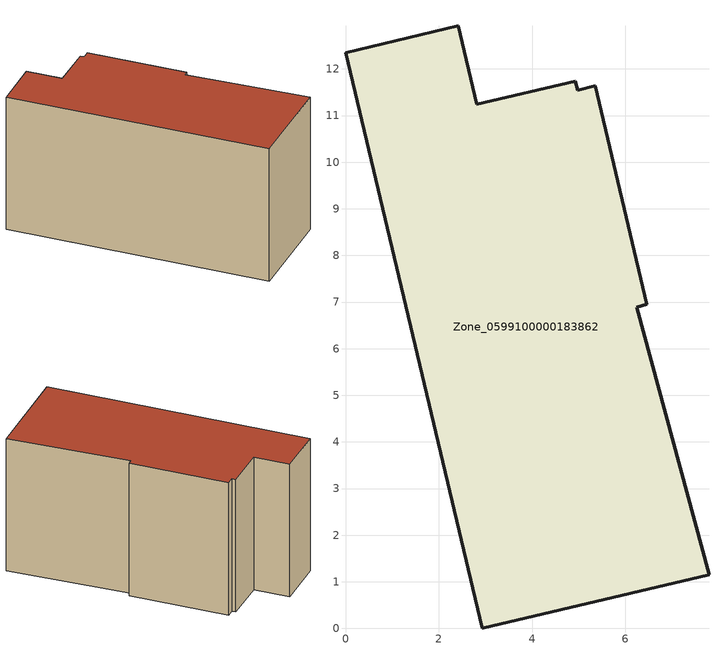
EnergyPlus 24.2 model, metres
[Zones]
Zone_0599100000183862
 floor ground (C_G): 2.93,0 0,12.35 2.42,12.93 2.82,11.24 4.93,11.73 4.98,11.55 5.35,11.64 6.46,6.95 6.24,6.89 7.8,1.15 z0
 wall outside (C_F): 0,12.35 2.93,0 7.8,1.15 6.24,6.89 6.46,6.95 5.35,11.64 4.98,11.55 4.93,11.73 2.82,11.24 2.42,12.93 0,12.35 z0:6.85
 roof outside (C_R): 6.46,6.95 5.35,11.64 4.98,11.55 4.93,11.73 2.82,11.24 2.42,12.93 0,12.35 2.93,0 7.8,1.15 6.24,6.89 z6.85
[BUILDING]
Pand.0599100000183862: North Axis=0; Terrain=City; Loads Convergence Tolerance Value=0.04; Temperature Convergence Tolerance Value=0.4; Solar Distribution=FullExterior; Maximum Number of Warmup Days=25; Minimum Number of Warmup Days=1
[Site:Location]
Rotterdam.The.Hague.AP_ZH_NLD Design_Conditions: Latitude=51.96; Longitude=4.45; Time Zone=1; Elevation=-4.5
[SITE:GROUNDTEMPERATURE:BUILDINGSURFACE]
18, 18, 18, 18, 18, 18, 18, 18, 18, 18, 18, 18
[MATERIAL] Thermal Absorptance=0.9; Solar Absorptance=0.7; Visible Absorptance=0.7
Name | Roughness | Thickness | Conductivity | Density | Specific Heat
G.TI.1975-1991 | MediumSmooth | 0.15 | 0.288461 | 540 | 1210
F.TI.1975-1991 | Rough | 0.3 | 0.230769 | 1920 | 840
R.TI.1975-1991 | MediumRough | 0.2 | 0.153846 | 1500 | 1000
[CONSTRUCTION]
C_G: G.TI.1975-1991
C_F: F.TI.1975-1991
C_R: R.TI.1975-1991
[ZONE]
Zone_0599100000183862: Type=1; Multiplier=1; Ceiling Height=Autocalculate; Volume=Autocalculate; Floor Area=autocalculate; Part of Total Floor Area=Yes
[ZONEINFILTRATION:DESIGNFLOWRATE]
Infil_Zone_0599100000183862: Zone or ZoneList or Space or SpaceList=Zone_0599100000183862; Schedule=AlwaysOn; Design Flow Rate Calculation Method=Flow/Area; Flow Rate per Floor Area=0.003; Constant Term Coefficient=1; Temperature Term Coefficient=0; Velocity Term Coefficient=0; Velocity Squared Term Coefficient=0
[HVACTEMPLATE:ZONE:IDEALLOADSAIRSYSTEM]
Zone_0599100000183862: Maximum Heating Supply Air Temperature=50; Minimum Cooling Supply Air Temperature=13; Maximum Heating Supply Air Humidity Ratio=0.0156; Minimum Cooling Supply Air Humidity Ratio=0.0077; Heating Limit=NoLimit; Cooling Limit=NoLimit; Dehumidification Control Type=ConstantSensibleHeatRatio; Cooling Sensible Heat Ratio=0.7; Dehumidification Setpoint=60; Humidification Control Type=None; Humidification Setpoint=30; Outdoor Air Method=None; Outdoor Air Flow Rate per Person=0.00944; Outdoor Air Flow Rate per Zone Floor Area=0; Outdoor Air Flow Rate per Zone=0; Demand Controlled Ventilation Type=None; Outdoor Air Economizer Type=NoEconomizer; Heat Recovery Type=None; Sensible Heat Recovery Effectiveness=0.7; Latent Heat Recovery Effectiveness=0.65
[ZONECONTROL:THERMOSTAT]
ThermostatControl_Zone_0599100000183862: Zone or ZoneList=Zone_0599100000183862; Control Type Schedule=DualSetpointControlType; Control 1=Thermostat_Zone_0599100000183862; Temperature Difference Between Cutout And Setpoint=0
[THERMOSTATSETPOINT:DUALSETPOINT]
Thermostat_Zone_0599100000183862: Heating Setpoint Temperature Schedule=HeatingSetpoint_Zone_0599100000183862; Cooling Setpoint Temperature Schedule=CoolingSetpoint_Zone_0599100000183862
[SCHEDULE:COMPACT]
HeatingSetpoint_Zone_0599100000183862: Through: 12/31, For: AllDays, Until: 24:00, 21
CoolingSetpoint_Zone_0599100000183862: Through: 12/31, For: AllDays, Until: 24:00, 24
DualSetpointControlType: Through: 12/31, For: AllDays, Until: 24:00, 4
AlwaysOn: Through: 12/31, For: AllDays, Until: 24:00, 1
